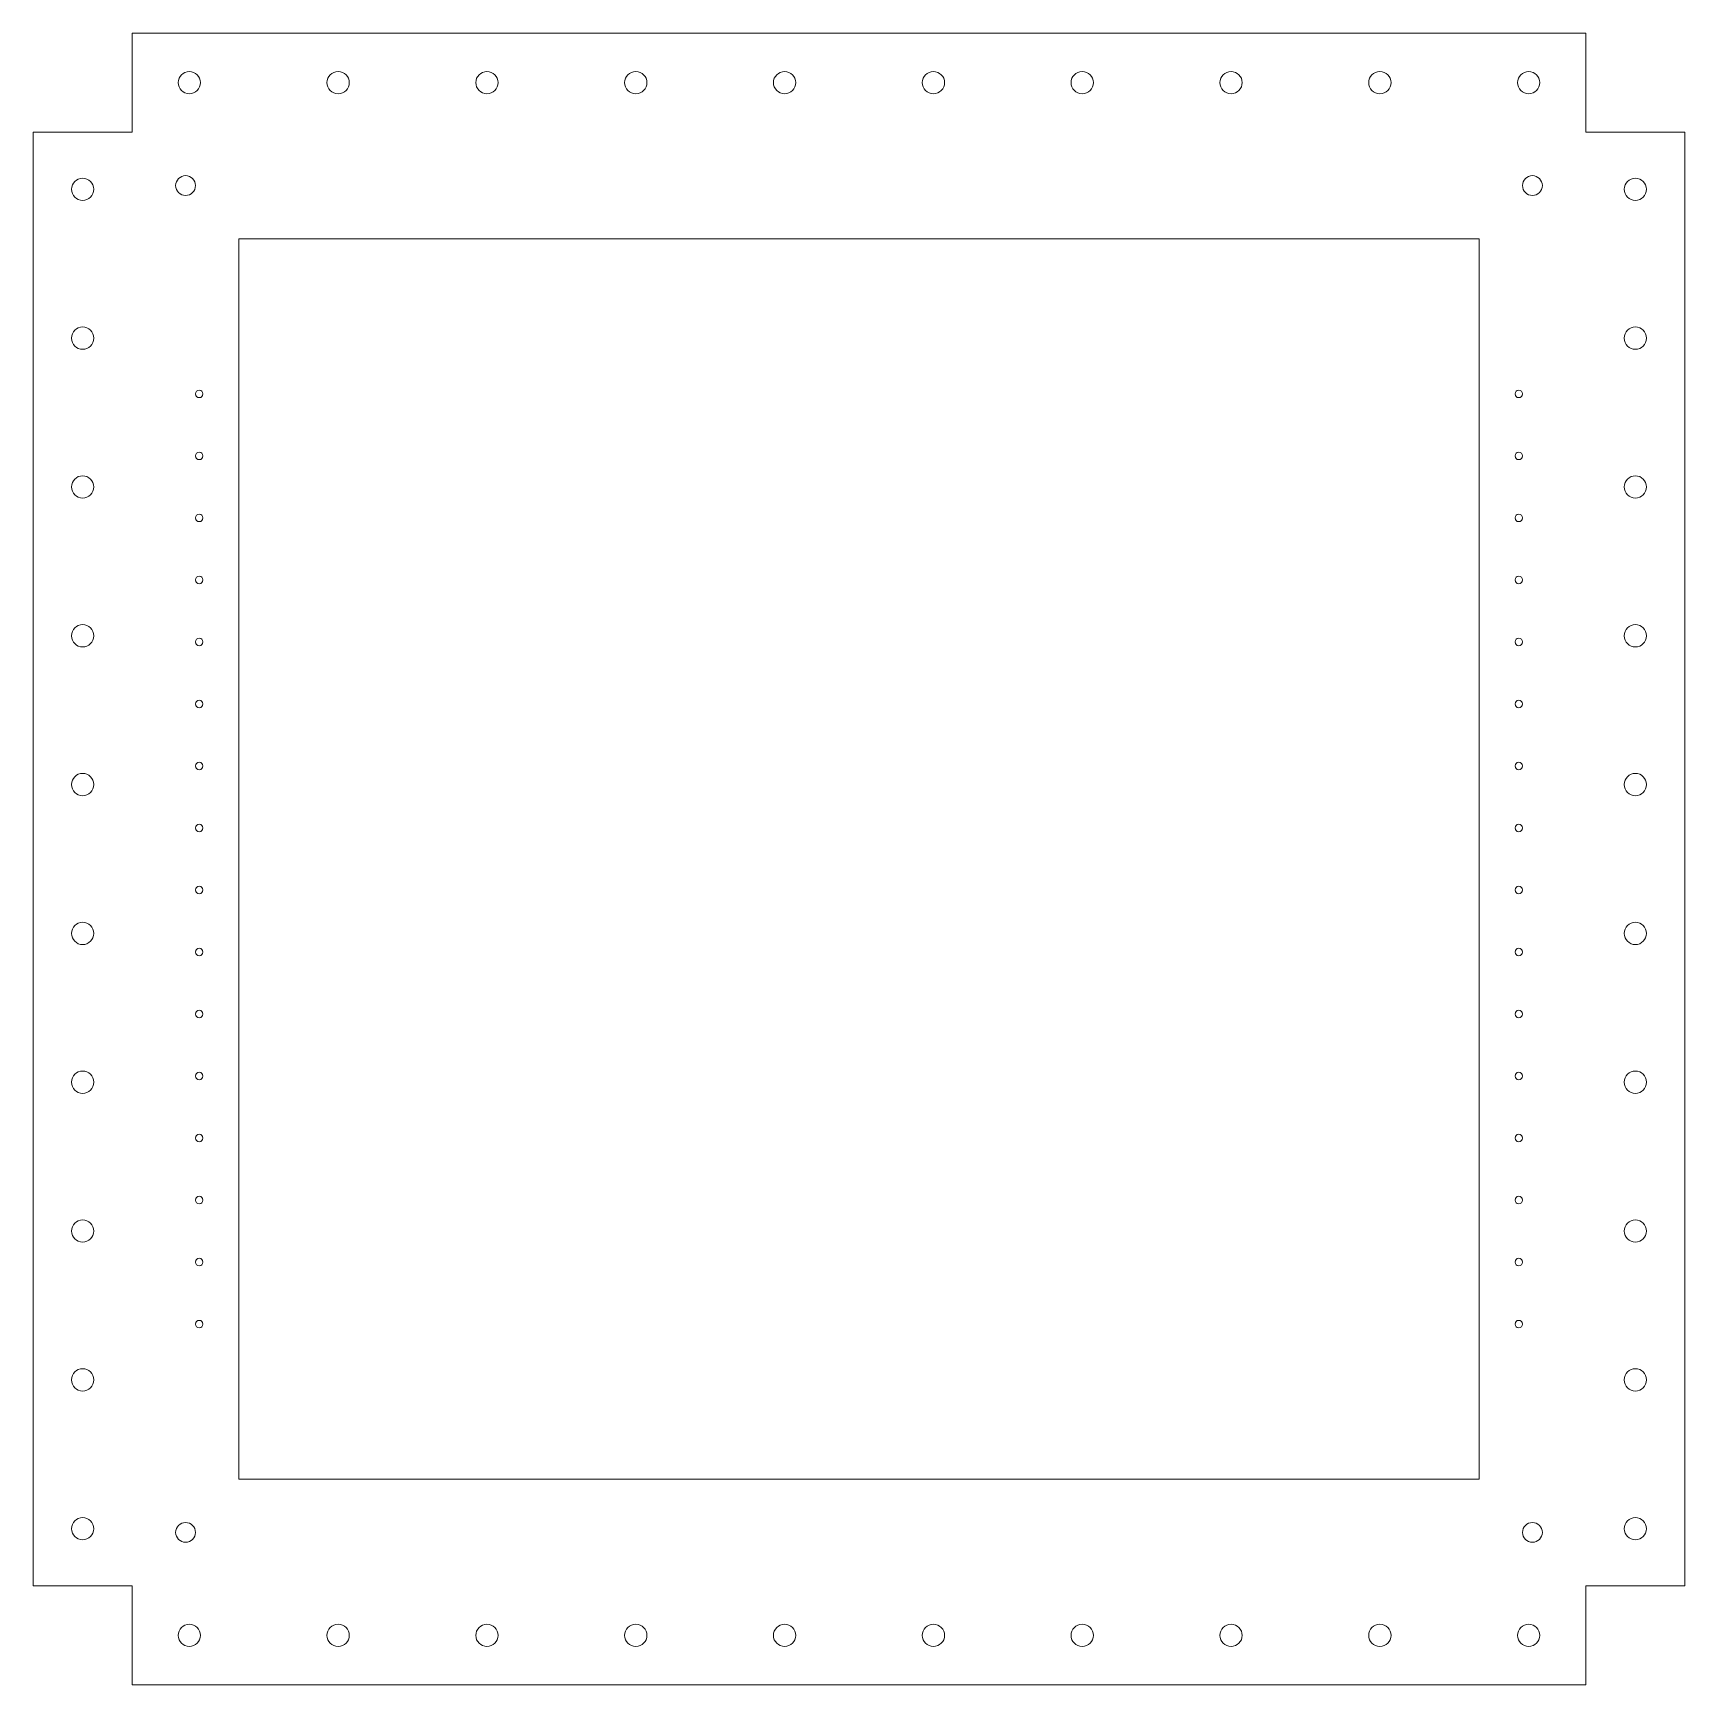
# Model space of a CAD drawing. Header units: millimetres. Extents: x 3009 to 3075.6, y 1872.8 to 1939.4.
import ezdxf

# ---------------------------------------------------------------- set-up
doc = ezdxf.new("R2010")
doc.units = ezdxf.units.MM
doc.layers.add('Agujero', color=20, linetype='Continuous', lineweight=20)
doc.layers.add('BLOQUES', color=9, linetype='Continuous', lineweight=20)

msp = doc.modelspace()

# ---------------------------------------------------------------- linework, layer by layer
at = {"layer": 'Agujero'}
for centre, radius in [((3015.267, 1937.399), 0.45), ((3021.267, 1937.399), 0.45), ((3027.267, 1937.399), 0.45), ((3033.267, 1937.399), 0.45), ((3039.267, 1937.399), 0.45), ((3045.267, 1937.399), 0.45), ((3051.267, 1937.399), 0.45), ((3057.267, 1937.399), 0.45), ((3063.267, 1937.399), 0.45), ((3069.267, 1937.399), 0.45), ((3010.967, 1933.099), 0.45), ((3015.117, 1933.249), 0.4), ((3069.417, 1933.249), 0.4), ((3073.567, 1933.099), 0.45), ((3010.967, 1927.099), 0.45), ((3073.567, 1927.099), 0.45), ((3015.667, 1924.849), 0.15), ((3068.867, 1924.849), 0.15), ((3015.667, 1922.349), 0.15), ((3068.867, 1922.349), 0.15), ((3010.967, 1921.099), 0.45), ((3073.567, 1921.099), 0.45), ((3015.667, 1919.849), 0.15), ((3068.867, 1919.849), 0.15), ((3015.667, 1917.349), 0.15), ((3068.867, 1917.349), 0.15), ((3010.967, 1915.099), 0.45), ((3073.567, 1915.099), 0.45), ((3015.667, 1914.849), 0.15), ((3068.867, 1914.849), 0.15), ((3015.667, 1912.349), 0.15), ((3068.867, 1912.349), 0.15), ((3010.967, 1909.099), 0.45), ((3015.667, 1909.849), 0.15), ((3068.867, 1909.849), 0.15), ((3073.567, 1909.099), 0.45), ((3015.667, 1907.349), 0.15), ((3068.867, 1907.349), 0.15), ((3015.667, 1904.849), 0.15), ((3068.867, 1904.849), 0.15), ((3010.967, 1903.099), 0.45), ((3073.567, 1903.099), 0.45), ((3015.667, 1902.349), 0.15), ((3068.867, 1902.349), 0.15), ((3015.667, 1899.849), 0.15), ((3068.867, 1899.849), 0.15), ((3010.967, 1897.099), 0.45), ((3015.667, 1897.349), 0.15), ((3068.867, 1897.349), 0.15), ((3073.567, 1897.099), 0.45), ((3015.667, 1894.849), 0.15), ((3068.867, 1894.849), 0.15), ((3015.667, 1892.349), 0.15), ((3068.867, 1892.349), 0.15), ((3010.967, 1891.099), 0.45), ((3073.567, 1891.099), 0.45), ((3015.667, 1889.849), 0.15), ((3068.867, 1889.849), 0.15), ((3015.667, 1887.349), 0.15), ((3068.867, 1887.349), 0.15), ((3010.967, 1885.099), 0.45), ((3073.567, 1885.099), 0.45), ((3010.967, 1879.099), 0.45), ((3073.567, 1879.099), 0.45), ((3015.117, 1878.949), 0.4), ((3069.417, 1878.949), 0.4), ((3015.267, 1874.799), 0.45), ((3021.267, 1874.799), 0.45), ((3027.267, 1874.799), 0.45), ((3033.267, 1874.799), 0.45), ((3039.267, 1874.799), 0.45), ((3045.267, 1874.799), 0.45), ((3051.267, 1874.799), 0.45), ((3057.267, 1874.799), 0.45), ((3063.267, 1874.799), 0.45), ((3069.267, 1874.799), 0.45)]:
    msp.add_circle(centre, radius, dxfattribs=at)
at = {"layer": 'BLOQUES'}
for p, q in [((3012.967, 1935.399), (3012.967, 1939.399)), ((3071.567, 1935.399), (3071.567, 1939.399)), ((3012.967, 1935.399), (3008.967, 1935.399)), ((3071.567, 1935.399), (3075.567, 1935.399)), ((3012.967, 1876.799), (3008.967, 1876.799)), ((3012.967, 1872.799), (3012.967, 1876.799)), ((3075.567, 1876.799), (3071.567, 1876.799)), ((3071.567, 1872.799), (3071.567, 1876.799)), ((3071.567, 1872.799), (3012.967, 1872.799))]:
    msp.add_line(p, q, dxfattribs=at)
for points in [[(3012.967, 1939.399), (3071.567, 1939.399)], [(3008.967, 1876.799), (3008.967, 1935.399)], [(3075.567, 1935.399), (3075.567, 1876.799)]]:
    msp.add_lwpolyline(points, dxfattribs=at)
msp.add_lwpolyline([(3017.267, 1931.099), (3067.267, 1931.099), (3067.267, 1881.099), (3017.267, 1881.099)], close=True, dxfattribs=at)

doc.saveas('drawing.dxf')
